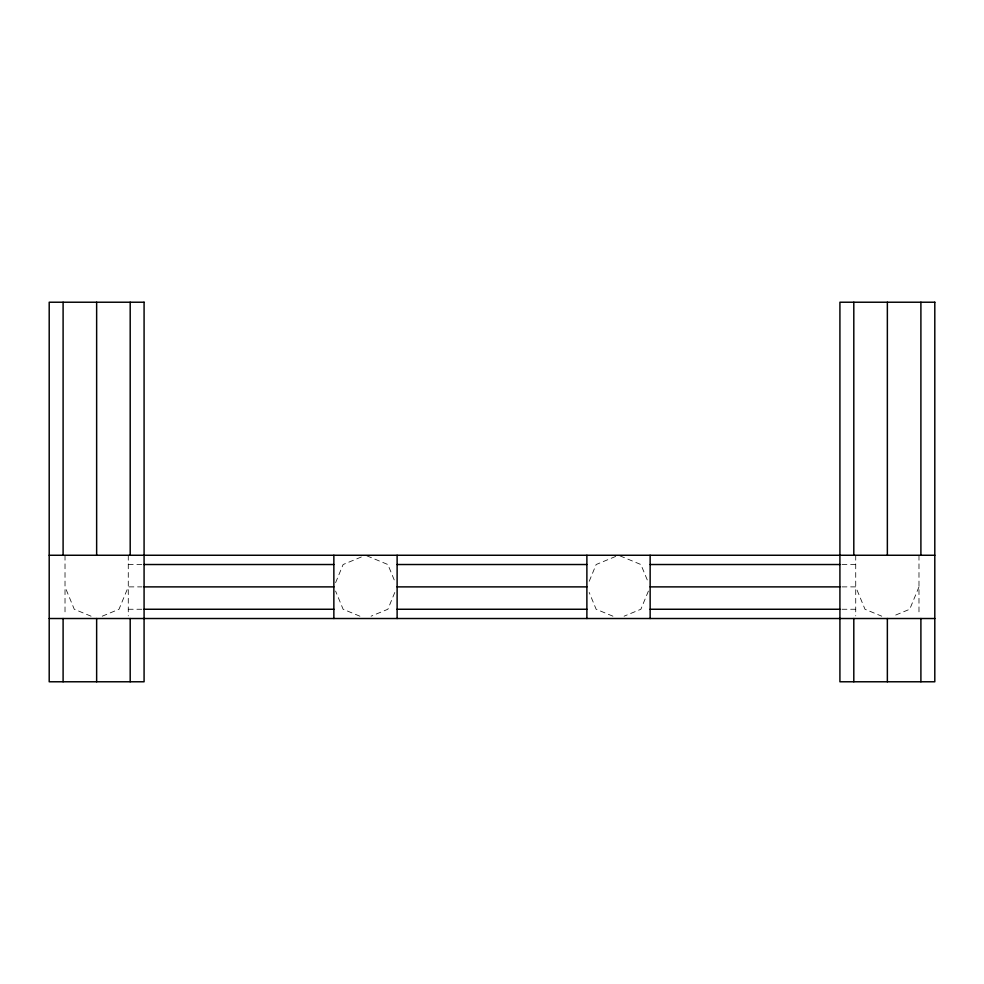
<?xml version="1.0" encoding="UTF-8"?>
<svg xmlns="http://www.w3.org/2000/svg" width="984" height="984" viewBox="0 0 984 984"><rect width="100%" height="100%" fill="white"/><g stroke="black" fill="none" stroke-linecap="round" stroke-linejoin="round"><path stroke-width="0.74" stroke-dasharray="4.92 3.69" d="M335.593 582.688L343.121 564.521L364.092 555.837M394.793 592.479L387.856 609.256L371.079 616.193M589.207 581.298L596.144 564.521L617.116 555.837M648.407 591.077L640.879 609.256L624.102 616.193M918.982 586.882L909.72 609.256L892.943 616.193M102.238 616.193L119.002 609.256L128.277 586.882L141.979 586.882M128.277 564.521L141.979 564.521M842.021 564.521L855.723 564.521M842.021 586.882L855.723 586.882L864.997 609.256L881.762 616.193M128.277 609.256L141.979 609.256M842.021 609.256L855.723 609.256M619.908 555.837L640.879 564.521L648.407 582.688M612.921 616.193L596.144 609.256L589.207 592.479M366.884 555.837L387.856 564.521L394.793 581.298M359.898 616.193L343.121 609.256L335.593 591.077M91.057 616.193L74.28 609.256L65.018 586.882M918.982 555.259L918.982 615.504M855.723 555.259L855.723 615.873M128.277 555.259L128.277 615.873M65.018 555.259L65.018 615.504"/><path stroke-width="1.48" d="M49.2 555.259L934.8 555.259M144.082 564.521L333.859 564.521M397.118 564.521L586.882 564.521M650.141 564.521L839.918 564.521M144.082 586.882L333.859 586.882M397.118 586.882L586.882 586.882M650.141 586.882L839.918 586.882M144.082 609.256L333.859 609.256M397.118 609.256L586.882 609.256M650.141 609.256L839.918 609.256M49.2 618.518L934.8 618.518M920.901 302.223L920.901 555.259M920.901 618.518L920.901 681.777M887.359 302.223L887.359 555.259M887.359 618.518L887.359 681.777M853.804 302.223L853.804 555.259M853.804 618.518L853.804 681.777M650.141 555.259L650.141 618.518M586.882 555.259L586.882 618.518M397.118 555.259L397.118 618.518M333.859 555.259L333.859 618.518M130.195 302.223L130.195 555.259M130.195 618.518L130.195 681.777M96.641 302.223L96.641 555.259M96.641 618.518L96.641 681.777M63.099 302.223L63.099 555.259M63.099 618.518L63.099 681.777M144.082 302.223L49.2 302.223L49.2 681.777L144.082 681.777L144.082 302.223M934.8 302.223L839.918 302.223L839.918 681.777L934.8 681.777L934.8 302.223"/></g></svg>
